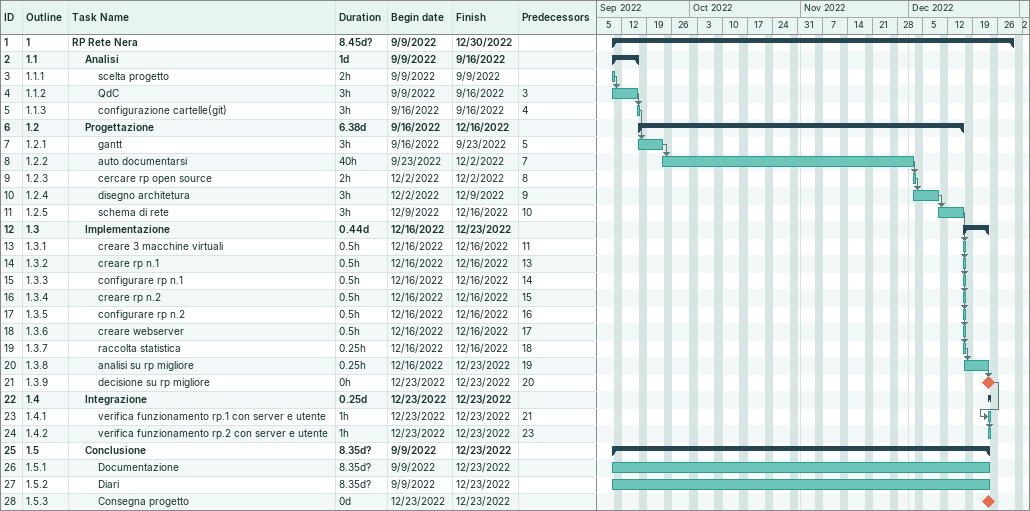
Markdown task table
| ID | WBS | Task | Duration | Start | Finish | Predecessors |
|---|---|---|---|---|---|---|
| 1 | 1 | **RP Rete Nera** | 8.45d? | 2022-09-09 | 2022-12-30 |  |
| 2 | 1.1 | **Analisi** | 1d | 2022-09-09 | 2022-09-16 |  |
| 3 | 1.1.1 | scelta progetto | 2h | 2022-09-09 | 2022-09-09 |  |
| 4 | 1.1.2 | QdC | 3h | 2022-09-09 | 2022-09-16 | 3 |
| 5 | 1.1.3 | configurazione cartelle(git) | 3h | 2022-09-16 | 2022-09-16 | 4 |
| 6 | 1.2 | **Progettazione** | 6.38d | 2022-09-16 | 2022-12-16 |  |
| 7 | 1.2.1 | gantt | 3h | 2022-09-16 | 2022-09-23 | 5 |
| 8 | 1.2.2 | auto documentarsi | 40h | 2022-09-23 | 2022-12-02 | 7 |
| 9 | 1.2.3 | cercare rp open source | 2h | 2022-12-02 | 2022-12-02 | 8 |
| 10 | 1.2.4 | disegno architetura | 3h | 2022-12-02 | 2022-12-09 | 9 |
| 11 | 1.2.5 | schema di rete | 3h | 2022-12-09 | 2022-12-16 | 10 |
| 12 | 1.3 | **Implementazione** | 0.44d | 2022-12-16 | 2022-12-23 |  |
| 13 | 1.3.1 | creare 3 macchine virtuali | 0.5h | 2022-12-16 | 2022-12-16 | 11 |
| 14 | 1.3.2 | creare rp n.1 | 0.5h | 2022-12-16 | 2022-12-16 | 13 |
| 15 | 1.3.3 | configurare rp n.1 | 0.5h | 2022-12-16 | 2022-12-16 | 14 |
| 16 | 1.3.4 | creare rp n.2 | 0.5h | 2022-12-16 | 2022-12-16 | 15 |
| 17 | 1.3.5 | configurare rp n.2 | 0.5h | 2022-12-16 | 2022-12-16 | 16 |
| 18 | 1.3.6 | creare webserver | 0.5h | 2022-12-16 | 2022-12-16 | 17 |
| 19 | 1.3.7 | raccolta statistica | 0.25h | 2022-12-16 | 2022-12-16 | 18 |
| 20 | 1.3.8 | analisi su rp migliore | 0.25h | 2022-12-16 | 2022-12-23 | 19 |
| 21 | 1.3.9 | decisione su rp migliore | 0h | 2022-12-23 | 2022-12-23 | 20 |
| 22 | 1.4 | **Integrazione** | 0.25d | 2022-12-23 | 2022-12-23 |  |
| 23 | 1.4.1 | verifica funzionamento rp.1 con server e utente | 1h | 2022-12-23 | 2022-12-23 | 21 |
| 24 | 1.4.2 | verifica funzionamento rp.2 con server e utente | 1h | 2022-12-23 | 2022-12-23 | 23 |
| 25 | 1.5 | **Conclusione** | 8.35d? | 2022-09-09 | 2022-12-23 |  |
| 26 | 1.5.1 | Documentazione | 8.35d? | 2022-09-09 | 2022-12-23 |  |
| 27 | 1.5.2 | Diari | 8.35d? | 2022-09-09 | 2022-12-23 |  |
| 28 | 1.5.3 | Consegna progetto | 0d | 2022-12-23 | 2022-12-23 |  |
